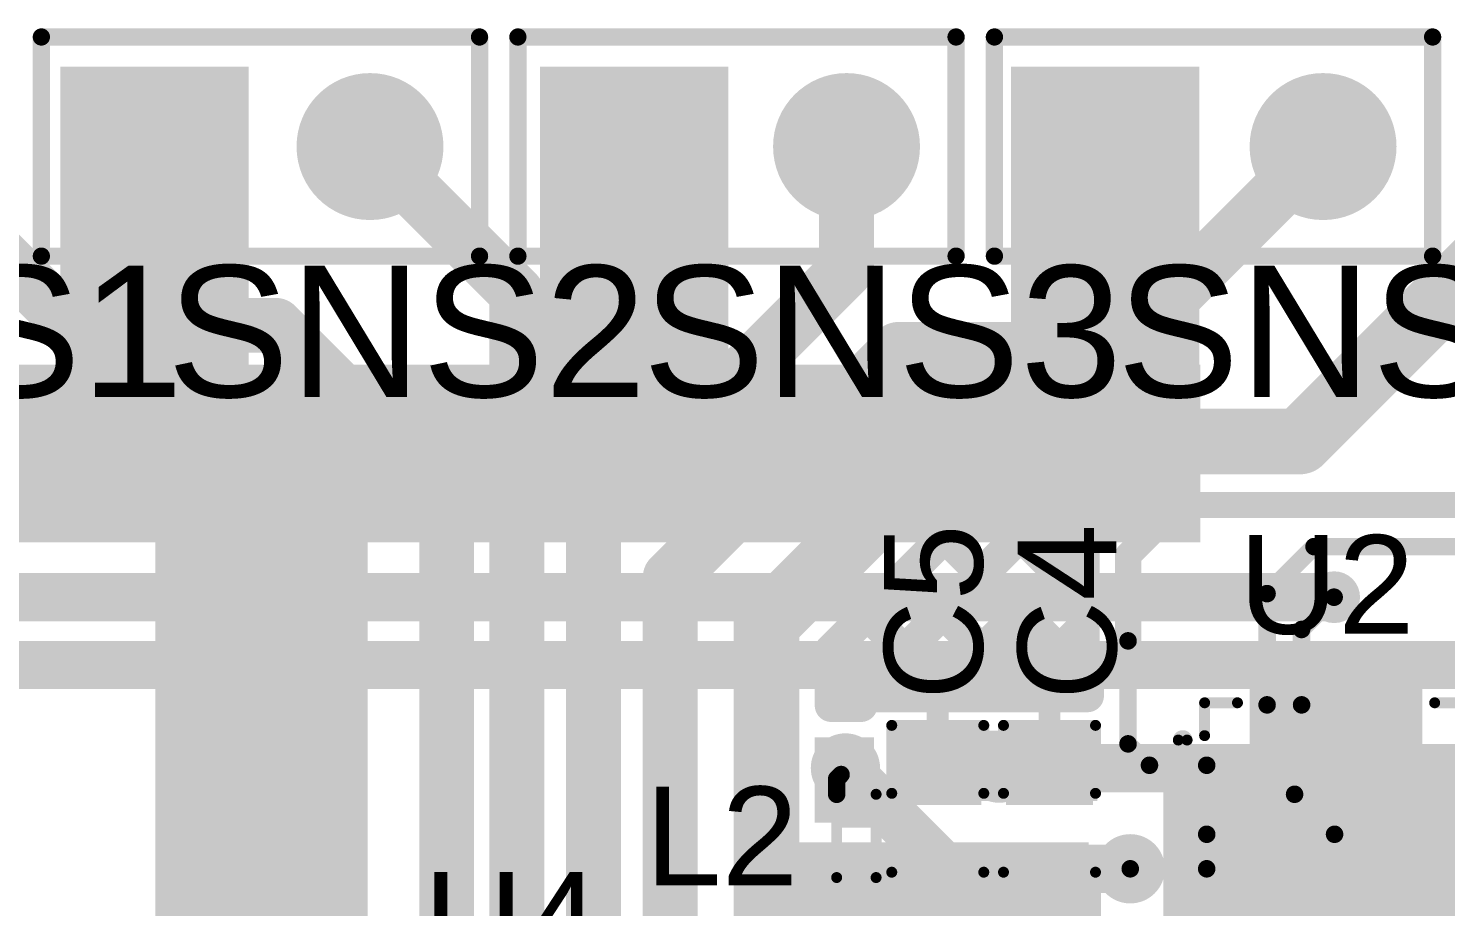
# Model space of a CAD drawing. Header units: millimetres. Extents: x -0.2 to 1.92, y -0.23 to 1.32.
# Drawn here: x 0.544 to 1.191, y 0.911 to 1.312 of the extents above; entities that cross this region are included whole.
import ezdxf

# ---------------------------------------------------------------- set-up
doc = ezdxf.new("R2010")
doc.units = ezdxf.units.MM
doc.header["$MEASUREMENT"] = 0
for name, color, linetype in [('BottomLayer', 5, 'Continuous'), ('BottomSolder', 6, 'Continuous'), ('MultiLayer', 9, 'Continuous'), ('PadHoleLayer', 156, 'Continuous'), ('TopLayer', 1, 'Continuous'), ('TopOverlay', 2, 'Continuous'), ('TopPaste', 8, 'Continuous'), ('TopSolder', 216, 'Continuous'), ('ViaHoleLayer', 16, 'Continuous')]:
    doc.layers.add(name, color=color, linetype=linetype)
doc.styles.add('Arial', font='', dxfattribs={"height": 0.2})
doc.styles.get('Arial').set_extended_font_data('Arial')

# ---------------------------------------------------------------- blocks, each defined once
blk = doc.blocks.new('20_QFN_9')
at = {"layer": 'TopLayer'}
for points in [[(-0.03543, 0.0748), (-0.02756, 0.0748), (-0.02756, 0.04331), (-0.03543, 0.04331)], [(-0.01969, 0.0748), (-0.01181, 0.0748), (-0.01181, 0.04331), (-0.01969, 0.04331)], [(-0.00394, 0.0748), (0.00394, 0.0748), (0.00394, 0.04331), (-0.00394, 0.04331)], [(0.01181, 0.0748), (0.01969, 0.0748), (0.01969, 0.04331), (0.01181, 0.04331)], [(0.02756, 0.0748), (0.03543, 0.0748), (0.03543, 0.04331), (0.02756, 0.04331)], [(-0.0748, 0.03543), (-0.04331, 0.03543), (-0.04331, 0.02756), (-0.0748, 0.02756)], [(-0.03543, 0.03543), (0.03543, 0.03543), (0.03543, -0.03543), (-0.03543, -0.03543)], [(0.04331, 0.03543), (0.0748, 0.03543), (0.0748, 0.02756), (0.04331, 0.02756)], [(-0.0748, 0.01969), (-0.04331, 0.01969), (-0.04331, 0.01181), (-0.0748, 0.01181)], [(0.04331, 0.01969), (0.0748, 0.01969), (0.0748, 0.01181), (0.04331, 0.01181)], [(-0.0748, 0.00394), (-0.04331, 0.00394), (-0.04331, -0.00394), (-0.0748, -0.00394)], [(0.04331, 0.00394), (0.0748, 0.00394), (0.0748, -0.00394), (0.04331, -0.00394)], [(-0.0748, -0.01181), (-0.04331, -0.01181), (-0.04331, -0.01969), (-0.0748, -0.01969)], [(0.04331, -0.01181), (0.0748, -0.01181), (0.0748, -0.01969), (0.04331, -0.01969)], [(-0.0748, -0.02756), (-0.04331, -0.02756), (-0.04331, -0.03543), (-0.0748, -0.03543)], [(0.04331, -0.02756), (0.0748, -0.02756), (0.0748, -0.03543), (0.04331, -0.03543)], [(-0.03543, -0.04331), (-0.02756, -0.04331), (-0.02756, -0.0748), (-0.03543, -0.0748)], [(-0.01969, -0.04331), (-0.01181, -0.04331), (-0.01181, -0.0748), (-0.01969, -0.0748)], [(-0.00394, -0.04331), (0.00394, -0.04331), (0.00394, -0.0748), (-0.00394, -0.0748)], [(0.01181, -0.04331), (0.01969, -0.04331), (0.01969, -0.0748), (0.01181, -0.0748)], [(0.02756, -0.04331), (0.03543, -0.04331), (0.03543, -0.0748), (0.02756, -0.0748)]]:
    blk.add_hatch(color=1, dxfattribs=at).paths.add_polyline_path(points)
at = {"layer": 'TopPaste'}
for points in [[(-0.03543, 0.0748), (-0.02756, 0.0748), (-0.02756, 0.04331), (-0.03543, 0.04331)], [(-0.01969, 0.0748), (-0.01181, 0.0748), (-0.01181, 0.04331), (-0.01969, 0.04331)], [(-0.00394, 0.0748), (0.00394, 0.0748), (0.00394, 0.04331), (-0.00394, 0.04331)], [(0.01181, 0.0748), (0.01969, 0.0748), (0.01969, 0.04331), (0.01181, 0.04331)], [(0.02756, 0.0748), (0.03543, 0.0748), (0.03543, 0.04331), (0.02756, 0.04331)], [(-0.0748, 0.03543), (-0.04331, 0.03543), (-0.04331, 0.02756), (-0.0748, 0.02756)], [(-0.03543, 0.03543), (0.03543, 0.03543), (0.03543, -0.03543), (-0.03543, -0.03543)], [(0.04331, 0.03543), (0.0748, 0.03543), (0.0748, 0.02756), (0.04331, 0.02756)], [(-0.0748, 0.01969), (-0.04331, 0.01969), (-0.04331, 0.01181), (-0.0748, 0.01181)], [(0.04331, 0.01969), (0.0748, 0.01969), (0.0748, 0.01181), (0.04331, 0.01181)], [(-0.0748, 0.00394), (-0.04331, 0.00394), (-0.04331, -0.00394), (-0.0748, -0.00394)], [(0.04331, 0.00394), (0.0748, 0.00394), (0.0748, -0.00394), (0.04331, -0.00394)], [(-0.0748, -0.01181), (-0.04331, -0.01181), (-0.04331, -0.01969), (-0.0748, -0.01969)], [(0.04331, -0.01181), (0.0748, -0.01181), (0.0748, -0.01969), (0.04331, -0.01969)], [(-0.0748, -0.02756), (-0.04331, -0.02756), (-0.04331, -0.03543), (-0.0748, -0.03543)], [(0.04331, -0.02756), (0.0748, -0.02756), (0.0748, -0.03543), (0.04331, -0.03543)], [(-0.03543, -0.04331), (-0.02756, -0.04331), (-0.02756, -0.0748), (-0.03543, -0.0748)], [(-0.01969, -0.04331), (-0.01181, -0.04331), (-0.01181, -0.0748), (-0.01969, -0.0748)], [(-0.00394, -0.04331), (0.00394, -0.04331), (0.00394, -0.0748), (-0.00394, -0.0748)], [(0.01181, -0.04331), (0.01969, -0.04331), (0.01969, -0.0748), (0.01181, -0.0748)], [(0.02756, -0.04331), (0.03543, -0.04331), (0.03543, -0.0748), (0.02756, -0.0748)]]:
    blk.add_hatch(color=8, dxfattribs=at).paths.add_polyline_path(points)
at = {"layer": 'TopSolder'}
for points in [[(-0.03943, 0.0788), (-0.02356, 0.0788), (-0.02356, 0.03931), (-0.03943, 0.03931)], [(-0.02369, 0.0788), (-0.00781, 0.0788), (-0.00781, 0.03931), (-0.02369, 0.03931)], [(-0.00794, 0.0788), (0.00794, 0.0788), (0.00794, 0.03931), (-0.00794, 0.03931)], [(0.00781, 0.0788), (0.02369, 0.0788), (0.02369, 0.03931), (0.00781, 0.03931)], [(0.02356, 0.0788), (0.03943, 0.0788), (0.03943, 0.03931), (0.02356, 0.03931)], [(-0.0788, 0.03943), (-0.03931, 0.03943), (-0.03931, 0.02356), (-0.0788, 0.02356)], [(-0.03943, 0.03943), (0.03943, 0.03943), (0.03943, -0.03943), (-0.03943, -0.03943)], [(0.03931, 0.03943), (0.0788, 0.03943), (0.0788, 0.02356), (0.03931, 0.02356)], [(-0.0788, 0.02369), (-0.03931, 0.02369), (-0.03931, 0.00781), (-0.0788, 0.00781)], [(0.03931, 0.02369), (0.0788, 0.02369), (0.0788, 0.00781), (0.03931, 0.00781)], [(-0.0788, 0.00794), (-0.03931, 0.00794), (-0.03931, -0.00794), (-0.0788, -0.00794)], [(0.03931, 0.00794), (0.0788, 0.00794), (0.0788, -0.00794), (0.03931, -0.00794)], [(-0.0788, -0.00781), (-0.03931, -0.00781), (-0.03931, -0.02369), (-0.0788, -0.02369)], [(0.03931, -0.00781), (0.0788, -0.00781), (0.0788, -0.02369), (0.03931, -0.02369)], [(-0.0788, -0.02356), (-0.03931, -0.02356), (-0.03931, -0.03943), (-0.0788, -0.03943)], [(0.03931, -0.02356), (0.0788, -0.02356), (0.0788, -0.03943), (0.03931, -0.03943)], [(-0.03943, -0.03931), (-0.02356, -0.03931), (-0.02356, -0.0788), (-0.03943, -0.0788)], [(-0.02369, -0.03931), (-0.00781, -0.03931), (-0.00781, -0.0788), (-0.02369, -0.0788)], [(-0.00794, -0.03931), (0.00794, -0.03931), (0.00794, -0.0788), (-0.00794, -0.0788)], [(0.00781, -0.03931), (0.02369, -0.03931), (0.02369, -0.0788), (0.00781, -0.0788)], [(0.02356, -0.03931), (0.03943, -0.03931), (0.03943, -0.0788), (0.02356, -0.0788)]]:
    blk.add_hatch(color=216, dxfattribs=at).paths.add_polyline_path(points)
at = {"layer": 'TopOverlay', "const_width": 0.005}
for points in [[(-0.06, 0.06), (-0.045, 0.06)], [(-0.06, 0.045), (-0.06, 0.06)], [(0.045, 0.06), (0.06, 0.06)], [(0.06, 0.045), (0.06, 0.06)], [(-0.06, -0.06), (-0.06, -0.045)], [(0.06, -0.06), (0.06, -0.045)], [(-0.06, -0.06), (-0.045, -0.06)], [(0.045, -0.06), (0.06, -0.06)]]:
    blk.add_lwpolyline(points, dxfattribs=at)
at = {"layer": 'TopOverlay'}
for points, const_width in [([(-0.06125, 0.06, 1), (-0.05875, 0.06, 1)], 0.0025), ([(-0.06125, 0.06, 1), (-0.05875, 0.06, 1)], 0.0025), ([(-0.04625, 0.06, 1), (-0.04375, 0.06, 1)], 0.0025), ([(0.04375, 0.06, 1), (0.04625, 0.06, 1)], 0.0025), ([(0.05875, 0.06, 1), (0.06125, 0.06, 1)], 0.0025), ([(0.05875, 0.06, 1), (0.06125, 0.06, 1)], 0.0025), ([(-0.068, 0.043, 1), (-0.072, 0.043, 1)], 0.005), ([(-0.07325, 0.043, 1), (-0.07075, 0.043, 1)], 0.0025), ([(-0.06925, 0.043, 1), (-0.06675, 0.043, 1)], 0.0025), ([(-0.06125, 0.045, 1), (-0.05875, 0.045, 1)], 0.0025), ([(0.05875, 0.045, 1), (0.06125, 0.045, 1)], 0.0025), ([(-0.06125, -0.045, 1), (-0.05875, -0.045, 1)], 0.0025), ([(0.05875, -0.045, 1), (0.06125, -0.045, 1)], 0.0025), ([(-0.06125, -0.06, 1), (-0.05875, -0.06, 1)], 0.0025), ([(-0.06125, -0.06, 1), (-0.05875, -0.06, 1)], 0.0025), ([(-0.04625, -0.06, 1), (-0.04375, -0.06, 1)], 0.0025), ([(0.04375, -0.06, 1), (0.04625, -0.06, 1)], 0.0025), ([(0.05875, -0.06, 1), (0.06125, -0.06, 1)], 0.0025), ([(0.05875, -0.06, 1), (0.06125, -0.06, 1)], 0.0025)]:
    blk.add_lwpolyline(points, format="xyb", close=True, dxfattribs=dict(at, const_width=const_width))
blk = doc.blocks.new('HDR1X2_30')
at = {"layer": 'BottomLayer'}
blk.add_hatch(color=5, dxfattribs=at).paths.add_polyline_path([(-0.02953, 0.02953), (0.02953, 0.02953), (0.02953, -0.02953), (-0.02953, -0.02953)])
h = blk.add_hatch(color=5, dxfattribs=at)
edge = h.paths.add_edge_path()
edge.add_arc((0.1, 0), 0.02953, 0, 360)
at = {"layer": 'BottomSolder'}
blk.add_hatch(color=6, dxfattribs=at).paths.add_polyline_path([(-0.03353, 0.03353), (0.03353, 0.03353), (0.03353, -0.03353), (-0.03353, -0.03353)])
h = blk.add_hatch(color=6, dxfattribs=at)
edge = h.paths.add_edge_path()
edge.add_arc((0.1, 0), 0.03353, 0, 360)
at = {"layer": 'MultiLayer'}
blk.add_hatch(color=9, dxfattribs=at).paths.add_polyline_path([(-0.02953, 0.02953), (0.02953, 0.02953), (0.02953, -0.02953), (-0.02953, -0.02953)])
h = blk.add_hatch(color=9, dxfattribs=at)
edge = h.paths.add_edge_path()
edge.add_arc((0.1, 0), 0.02953, 0, 360)
at = {"layer": 'PadHoleLayer'}
h = blk.add_hatch(color=156, dxfattribs=at)
edge = h.paths.add_edge_path()
edge.add_arc((0, 0), 0.01772, 0, 360)
h = blk.add_hatch(color=156, dxfattribs=at)
edge = h.paths.add_edge_path()
edge.add_arc((0.1, 0), 0.01772, 0, 360)
at = {"layer": 'TopLayer'}
blk.add_hatch(color=1, dxfattribs=at).paths.add_polyline_path([(-0.02953, 0.02953), (0.02953, 0.02953), (0.02953, -0.02953), (-0.02953, -0.02953)])
h = blk.add_hatch(color=1, dxfattribs=at)
edge = h.paths.add_edge_path()
edge.add_arc((0.1, 0), 0.02953, 0, 360)
at = {"layer": 'TopSolder'}
blk.add_hatch(color=216, dxfattribs=at).paths.add_polyline_path([(-0.03353, 0.03353), (0.03353, 0.03353), (0.03353, -0.03353), (-0.03353, -0.03353)])
h = blk.add_hatch(color=216, dxfattribs=at)
edge = h.paths.add_edge_path()
edge.add_arc((0.1, 0), 0.03353, 0, 360)
at = {"layer": 'TopOverlay', "const_width": 0.00787}
for points in [[(-0.05, 0.05), (0.15, 0.05)], [(-0.05, -0.05), (-0.05, 0.05)], [(0.15, -0.05), (0.15, 0.05)], [(-0.05, -0.05), (0.15, -0.05)]]:
    blk.add_lwpolyline(points, dxfattribs=at)
at = {"layer": 'TopOverlay', "const_width": 0.00394}
for points in [[(-0.05197, 0.05, 1), (-0.04803, 0.05, 1)], [(-0.05197, 0.05, 1), (-0.04803, 0.05, 1)], [(0.14803, 0.05, 1), (0.15197, 0.05, 1)], [(0.14803, 0.05, 1), (0.15197, 0.05, 1)], [(-0.05197, -0.05, 1), (-0.04803, -0.05, 1)], [(-0.05197, -0.05, 1), (-0.04803, -0.05, 1)], [(0.14803, -0.05, 1), (0.15197, -0.05, 1)], [(0.14803, -0.05, 1), (0.15197, -0.05, 1)]]:
    blk.add_lwpolyline(points, format="xyb", close=True, dxfattribs=at)
blk = doc.blocks.new('HDR1X2_32')
at = {"layer": 'BottomLayer'}
blk.add_hatch(color=5, dxfattribs=at).paths.add_polyline_path([(-0.02953, 0.02953), (0.02953, 0.02953), (0.02953, -0.02953), (-0.02953, -0.02953)])
h = blk.add_hatch(color=5, dxfattribs=at)
edge = h.paths.add_edge_path()
edge.add_arc((0.1, 0), 0.02953, 0, 360)
at = {"layer": 'BottomSolder'}
blk.add_hatch(color=6, dxfattribs=at).paths.add_polyline_path([(-0.03353, 0.03353), (0.03353, 0.03353), (0.03353, -0.03353), (-0.03353, -0.03353)])
h = blk.add_hatch(color=6, dxfattribs=at)
edge = h.paths.add_edge_path()
edge.add_arc((0.1, 0), 0.03353, 0, 360)
at = {"layer": 'MultiLayer'}
blk.add_hatch(color=9, dxfattribs=at).paths.add_polyline_path([(-0.02953, 0.02953), (0.02953, 0.02953), (0.02953, -0.02953), (-0.02953, -0.02953)])
h = blk.add_hatch(color=9, dxfattribs=at)
edge = h.paths.add_edge_path()
edge.add_arc((0.1, 0), 0.02953, 0, 360)
at = {"layer": 'PadHoleLayer'}
h = blk.add_hatch(color=156, dxfattribs=at)
edge = h.paths.add_edge_path()
edge.add_arc((0, 0), 0.01772, 0, 360)
h = blk.add_hatch(color=156, dxfattribs=at)
edge = h.paths.add_edge_path()
edge.add_arc((0.1, 0), 0.01772, 0, 360)
at = {"layer": 'TopLayer'}
blk.add_hatch(color=1, dxfattribs=at).paths.add_polyline_path([(-0.02953, 0.02953), (0.02953, 0.02953), (0.02953, -0.02953), (-0.02953, -0.02953)])
h = blk.add_hatch(color=1, dxfattribs=at)
edge = h.paths.add_edge_path()
edge.add_arc((0.1, 0), 0.02953, 0, 360)
at = {"layer": 'TopSolder'}
blk.add_hatch(color=216, dxfattribs=at).paths.add_polyline_path([(-0.03353, 0.03353), (0.03353, 0.03353), (0.03353, -0.03353), (-0.03353, -0.03353)])
h = blk.add_hatch(color=216, dxfattribs=at)
edge = h.paths.add_edge_path()
edge.add_arc((0.1, 0), 0.03353, 0, 360)
at = {"layer": 'TopOverlay', "const_width": 0.00787}
for points in [[(-0.05, 0.05), (0.15, 0.05)], [(-0.05, -0.05), (-0.05, 0.05)], [(0.15, -0.05), (0.15, 0.05)], [(-0.05, -0.05), (0.15, -0.05)]]:
    blk.add_lwpolyline(points, dxfattribs=at)
at = {"layer": 'TopOverlay', "const_width": 0.00394}
for points in [[(-0.05197, 0.05, 1), (-0.04803, 0.05, 1)], [(-0.05197, 0.05, 1), (-0.04803, 0.05, 1)], [(0.14803, 0.05, 1), (0.15197, 0.05, 1)], [(0.14803, 0.05, 1), (0.15197, 0.05, 1)], [(-0.05197, -0.05, 1), (-0.04803, -0.05, 1)], [(-0.05197, -0.05, 1), (-0.04803, -0.05, 1)], [(0.14803, -0.05, 1), (0.15197, -0.05, 1)], [(0.14803, -0.05, 1), (0.15197, -0.05, 1)]]:
    blk.add_lwpolyline(points, format="xyb", close=True, dxfattribs=at)
blk = doc.blocks.new('HDR1X2_34')
at = {"layer": 'BottomLayer'}
blk.add_hatch(color=5, dxfattribs=at).paths.add_polyline_path([(-0.02953, 0.02953), (0.02953, 0.02953), (0.02953, -0.02953), (-0.02953, -0.02953)])
h = blk.add_hatch(color=5, dxfattribs=at)
edge = h.paths.add_edge_path()
edge.add_arc((0.1, 0), 0.02953, 0, 360)
at = {"layer": 'BottomSolder'}
blk.add_hatch(color=6, dxfattribs=at).paths.add_polyline_path([(-0.03353, 0.03353), (0.03353, 0.03353), (0.03353, -0.03353), (-0.03353, -0.03353)])
h = blk.add_hatch(color=6, dxfattribs=at)
edge = h.paths.add_edge_path()
edge.add_arc((0.1, 0), 0.03353, 0, 360)
at = {"layer": 'MultiLayer'}
blk.add_hatch(color=9, dxfattribs=at).paths.add_polyline_path([(-0.02953, 0.02953), (0.02953, 0.02953), (0.02953, -0.02953), (-0.02953, -0.02953)])
h = blk.add_hatch(color=9, dxfattribs=at)
edge = h.paths.add_edge_path()
edge.add_arc((0.1, 0), 0.02953, 0, 360)
at = {"layer": 'PadHoleLayer'}
h = blk.add_hatch(color=156, dxfattribs=at)
edge = h.paths.add_edge_path()
edge.add_arc((0, 0), 0.01772, 0, 360)
h = blk.add_hatch(color=156, dxfattribs=at)
edge = h.paths.add_edge_path()
edge.add_arc((0.1, 0), 0.01772, 0, 360)
at = {"layer": 'TopLayer'}
blk.add_hatch(color=1, dxfattribs=at).paths.add_polyline_path([(-0.02953, 0.02953), (0.02953, 0.02953), (0.02953, -0.02953), (-0.02953, -0.02953)])
h = blk.add_hatch(color=1, dxfattribs=at)
edge = h.paths.add_edge_path()
edge.add_arc((0.1, 0), 0.02953, 0, 360)
at = {"layer": 'TopSolder'}
blk.add_hatch(color=216, dxfattribs=at).paths.add_polyline_path([(-0.03353, 0.03353), (0.03353, 0.03353), (0.03353, -0.03353), (-0.03353, -0.03353)])
h = blk.add_hatch(color=216, dxfattribs=at)
edge = h.paths.add_edge_path()
edge.add_arc((0.1, 0), 0.03353, 0, 360)
at = {"layer": 'TopOverlay', "const_width": 0.00787}
for points in [[(-0.05, 0.05), (0.15, 0.05)], [(-0.05, -0.05), (-0.05, 0.05)], [(0.15, -0.05), (0.15, 0.05)], [(-0.05, -0.05), (0.15, -0.05)]]:
    blk.add_lwpolyline(points, dxfattribs=at)
at = {"layer": 'TopOverlay', "const_width": 0.00394}
for points in [[(-0.05197, 0.05, 1), (-0.04803, 0.05, 1)], [(-0.05197, 0.05, 1), (-0.04803, 0.05, 1)], [(0.14803, 0.05, 1), (0.15197, 0.05, 1)], [(0.14803, 0.05, 1), (0.15197, 0.05, 1)], [(-0.05197, -0.05, 1), (-0.04803, -0.05, 1)], [(-0.05197, -0.05, 1), (-0.04803, -0.05, 1)], [(0.14803, -0.05, 1), (0.15197, -0.05, 1)], [(0.14803, -0.05, 1), (0.15197, -0.05, 1)]]:
    blk.add_lwpolyline(points, format="xyb", close=True, dxfattribs=at)
blk = doc.blocks.new('IND_0201_40')
at = {"layer": 'TopLayer'}
for points in [[(-0.01575, 0.00591), (-0.00591, 0.00591), (-0.00591, -0.00591), (-0.01575, -0.00591)], [(0.00591, 0.00591), (0.01575, 0.00591), (0.01575, -0.00591), (0.00591, -0.00591)]]:
    blk.add_hatch(color=1, dxfattribs=at).paths.add_polyline_path(points)
at = {"layer": 'TopPaste'}
for points in [[(-0.01575, 0.00591), (-0.00591, 0.00591), (-0.00591, -0.00591), (-0.01575, -0.00591)], [(0.00591, 0.00591), (0.01575, 0.00591), (0.01575, -0.00591), (0.00591, -0.00591)]]:
    blk.add_hatch(color=8, dxfattribs=at).paths.add_polyline_path(points)
at = {"layer": 'TopSolder'}
for points in [[(-0.01791, 0.00807), (-0.00374, 0.00807), (-0.00374, -0.00807), (-0.01791, -0.00807)], [(0.00374, 0.00807), (0.01791, 0.00807), (0.01791, -0.00807), (0.00374, -0.00807)]]:
    blk.add_hatch(color=216, dxfattribs=at).paths.add_polyline_path(points)
at = {"layer": 'TopOverlay', "const_width": 0.005}
for points in [[(-0.019, 0.009), (-0.019, -0.009)], [(-0.019, 0.009), (0.019, 0.009)], [(0.019, 0.009), (0.019, -0.009)], [(-0.019, -0.009), (0.019, -0.009)]]:
    blk.add_lwpolyline(points, dxfattribs=at)
at = {"layer": 'TopOverlay', "const_width": 0.0025}
for points in [[(-0.02025, 0.009, 1), (-0.01775, 0.009, 1)], [(-0.02025, 0.009, 1), (-0.01775, 0.009, 1)], [(0.01775, 0.009, 1), (0.02025, 0.009, 1)], [(0.01775, 0.009, 1), (0.02025, 0.009, 1)], [(-0.02025, -0.009, 1), (-0.01775, -0.009, 1)], [(-0.02025, -0.009, 1), (-0.01775, -0.009, 1)], [(0.01775, -0.009, 1), (0.02025, -0.009, 1)], [(0.01775, -0.009, 1), (0.02025, -0.009, 1)]]:
    blk.add_lwpolyline(points, format="xyb", close=True, dxfattribs=at)
blk = doc.blocks.new('C__0603_44')
at = {"layer": 'TopLayer'}
for points in [[(-0.015, 0.0175), (-0.015, -0.0175), (-0.045, -0.0175), (-0.045, 0.0175)], [(0.045, 0.0175), (0.045, -0.0175), (0.015, -0.0175), (0.015, 0.0175)]]:
    blk.add_hatch(color=1, dxfattribs=at).paths.add_polyline_path(points)
at = {"layer": 'TopPaste'}
for points in [[(-0.015, 0.0175), (-0.015, -0.0175), (-0.045, -0.0175), (-0.045, 0.0175)], [(0.045, 0.0175), (0.045, -0.0175), (0.015, -0.0175), (0.015, 0.0175)]]:
    blk.add_hatch(color=8, dxfattribs=at).paths.add_polyline_path(points)
at = {"layer": 'TopSolder'}
for points in [[(-0.01264, 0.01986), (-0.01264, -0.01986), (-0.04736, -0.01986), (-0.04736, 0.01986)], [(0.04736, 0.01986), (0.04736, -0.01986), (0.01264, -0.01986), (0.01264, 0.01986)]]:
    blk.add_hatch(color=216, dxfattribs=at).paths.add_polyline_path(points)
at = {"layer": 'TopOverlay', "const_width": 0.005}
for points in [[(-0.049, 0.021), (-0.049, -0.021)], [(-0.049, 0.021), (-0.018, 0.021)], [(0.018, 0.021), (0.049, 0.021)], [(0.049, 0.021), (0.049, -0.021)], [(-0.049, -0.021), (-0.018, -0.021)], [(0.018, -0.021), (0.049, -0.021)]]:
    blk.add_lwpolyline(points, dxfattribs=at)
at = {"layer": 'TopOverlay', "const_width": 0.0025}
for points in [[(-0.05025, 0.021, 1), (-0.04775, 0.021, 1)], [(-0.05025, 0.021, 1), (-0.04775, 0.021, 1)], [(-0.01925, 0.021, 1), (-0.01675, 0.021, 1)], [(0.01675, 0.021, 1), (0.01925, 0.021, 1)], [(0.04775, 0.021, 1), (0.05025, 0.021, 1)], [(0.04775, 0.021, 1), (0.05025, 0.021, 1)], [(-0.05025, -0.021, 1), (-0.04775, -0.021, 1)], [(-0.05025, -0.021, 1), (-0.04775, -0.021, 1)], [(-0.01925, -0.021, 1), (-0.01675, -0.021, 1)], [(0.01675, -0.021, 1), (0.01925, -0.021, 1)], [(0.04775, -0.021, 1), (0.05025, -0.021, 1)], [(0.04775, -0.021, 1), (0.05025, -0.021, 1)]]:
    blk.add_lwpolyline(points, format="xyb", close=True, dxfattribs=at)
blk = doc.blocks.new('C__0603_45')
at = {"layer": 'TopLayer'}
for points in [[(-0.015, 0.0175), (-0.015, -0.0175), (-0.045, -0.0175), (-0.045, 0.0175)], [(0.045, 0.0175), (0.045, -0.0175), (0.015, -0.0175), (0.015, 0.0175)]]:
    blk.add_hatch(color=1, dxfattribs=at).paths.add_polyline_path(points)
at = {"layer": 'TopPaste'}
for points in [[(-0.015, 0.0175), (-0.015, -0.0175), (-0.045, -0.0175), (-0.045, 0.0175)], [(0.045, 0.0175), (0.045, -0.0175), (0.015, -0.0175), (0.015, 0.0175)]]:
    blk.add_hatch(color=8, dxfattribs=at).paths.add_polyline_path(points)
at = {"layer": 'TopSolder'}
for points in [[(-0.01264, 0.01986), (-0.01264, -0.01986), (-0.04736, -0.01986), (-0.04736, 0.01986)], [(0.04736, 0.01986), (0.04736, -0.01986), (0.01264, -0.01986), (0.01264, 0.01986)]]:
    blk.add_hatch(color=216, dxfattribs=at).paths.add_polyline_path(points)
at = {"layer": 'TopOverlay', "const_width": 0.005}
for points in [[(-0.049, 0.021), (-0.049, -0.021)], [(-0.049, 0.021), (-0.018, 0.021)], [(0.018, 0.021), (0.049, 0.021)], [(0.049, 0.021), (0.049, -0.021)], [(-0.049, -0.021), (-0.018, -0.021)], [(0.018, -0.021), (0.049, -0.021)]]:
    blk.add_lwpolyline(points, dxfattribs=at)
at = {"layer": 'TopOverlay', "const_width": 0.0025}
for points in [[(-0.05025, 0.021, 1), (-0.04775, 0.021, 1)], [(-0.05025, 0.021, 1), (-0.04775, 0.021, 1)], [(-0.01925, 0.021, 1), (-0.01675, 0.021, 1)], [(0.01675, 0.021, 1), (0.01925, 0.021, 1)], [(0.04775, 0.021, 1), (0.05025, 0.021, 1)], [(0.04775, 0.021, 1), (0.05025, 0.021, 1)], [(-0.05025, -0.021, 1), (-0.04775, -0.021, 1)], [(-0.05025, -0.021, 1), (-0.04775, -0.021, 1)], [(-0.01925, -0.021, 1), (-0.01675, -0.021, 1)], [(0.01675, -0.021, 1), (0.01925, -0.021, 1)], [(0.04775, -0.021, 1), (0.05025, -0.021, 1)], [(0.04775, -0.021, 1), (0.05025, -0.021, 1)]]:
    blk.add_lwpolyline(points, format="xyb", close=True, dxfattribs=at)

msp = doc.modelspace()

# ---------------------------------------------------------------- hatches: boundary and pattern name
at = {"layer": 'BottomLayer'}
for points in [[(0.5586, 1.077), (0.6446, 1.077), (0.6446, 1.294), (0.5586, 1.294)], [(0.7776, 1.078), (0.8636, 1.078), (0.8636, 1.294), (0.7776, 1.294)], [(0.9926, 1.077), (1.0786, 1.077), (1.0786, 1.294), (0.9926, 1.294)], [(0.079, 1.077), (1.079, 1.077), (1.079, 1.158), (0.079, 1.158)], [(1.078, 0.91794), (1.181, 0.91794), (1.181, 0.98494), (1.078, 0.98494)]]:
    msp.add_hatch(color=5, dxfattribs=at).paths.add_polyline_path(points)
h = msp.add_hatch(color=5, dxfattribs=at)
edge = h.paths.add_edge_path()
edge.add_arc((1.14007, 1.05193), 0.01181, 0, 360)
h = msp.add_hatch(color=5, dxfattribs=at)
edge = h.paths.add_edge_path()
edge.add_arc((0.917, 0.974), 0.01181, 0, 360)
h = msp.add_hatch(color=5, dxfattribs=at)
edge = h.paths.add_edge_path()
edge.add_arc((0.98714, 0.97394), 0.01181, 0, 360)
h = msp.add_hatch(color=5, dxfattribs=at)
edge = h.paths.add_edge_path()
edge.add_arc((1.122, 0.962), 0.01181, 0, 360)
h = msp.add_hatch(color=5, dxfattribs=at)
edge = h.paths.add_edge_path()
edge.add_arc((1.047, 0.928), 0.01181, 0, 360)
h = msp.add_hatch(color=5, dxfattribs=at)
edge = h.paths.add_edge_path()
edge.add_arc((1.122, 0.92981), 0.01181, 0, 360)
h = msp.add_hatch(color=5, dxfattribs=at)
edge = h.paths.add_edge_path()
edge.add_arc((1.16, 0.929), 0.01181, 0, 360)
at = {"layer": 'BottomSolder'}
h = msp.add_hatch(color=6, dxfattribs=at)
edge = h.paths.add_edge_path()
edge.add_arc((0.917, 0.974), 0.01581, 0, 360)
h = msp.add_hatch(color=6, dxfattribs=at)
edge = h.paths.add_edge_path()
edge.add_arc((0.98714, 0.97394), 0.01581, 0, 360)
h = msp.add_hatch(color=6, dxfattribs=at)
edge = h.paths.add_edge_path()
edge.add_arc((1.047, 0.928), 0.01581, 0, 360)
at = {"layer": 'TopLayer'}
for points in [[(0.602, 0.82), (0.699, 0.82), (0.699, 1.093), (0.602, 1.093)], [(0.941, 0.959), (1.032, 0.959), (1.032, 0.991), (0.941, 0.991)], [(0.903, 0.949), (0.93, 0.949), (0.93, 0.988), (0.903, 0.988)], [(0.889, 0.902), (1.028, 0.902), (1.028, 0.94), (0.889, 0.94)], [(1.066, 0.593), (1.098, 0.593), (1.098, 0.916), (1.066, 0.916)]]:
    msp.add_hatch(color=1, dxfattribs=at).paths.add_polyline_path(points)
h = msp.add_hatch(color=1, dxfattribs=at)
edge = h.paths.add_edge_path()
edge.add_arc((1.14007, 1.05193), 0.01181, 0, 360)
h = msp.add_hatch(color=1, dxfattribs=at)
edge = h.paths.add_edge_path()
edge.add_arc((0.917, 0.974), 0.01181, 0, 360)
h = msp.add_hatch(color=1, dxfattribs=at)
edge = h.paths.add_edge_path()
edge.add_arc((0.98714, 0.97394), 0.01181, 0, 360)
h = msp.add_hatch(color=1, dxfattribs=at)
edge = h.paths.add_edge_path()
edge.add_arc((1.122, 0.962), 0.01181, 0, 360)
h = msp.add_hatch(color=1, dxfattribs=at)
edge = h.paths.add_edge_path()
edge.add_arc((1.047, 0.928), 0.01181, 0, 360)
h = msp.add_hatch(color=1, dxfattribs=at)
edge = h.paths.add_edge_path()
edge.add_arc((1.122, 0.92981), 0.01181, 0, 360)
h = msp.add_hatch(color=1, dxfattribs=at)
edge = h.paths.add_edge_path()
edge.add_arc((1.16, 0.929), 0.01181, 0, 360)
at = {"layer": 'TopSolder'}
h = msp.add_hatch(color=216, dxfattribs=at)
edge = h.paths.add_edge_path()
edge.add_arc((0.917, 0.974), 0.01581, 0, 360)
h = msp.add_hatch(color=216, dxfattribs=at)
edge = h.paths.add_edge_path()
edge.add_arc((0.98714, 0.97394), 0.01581, 0, 360)
h = msp.add_hatch(color=216, dxfattribs=at)
edge = h.paths.add_edge_path()
edge.add_arc((1.047, 0.928), 0.01581, 0, 360)
at = {"layer": 'ViaHoleLayer'}
h = msp.add_hatch(color=16, dxfattribs=at)
edge = h.paths.add_edge_path()
edge.add_arc((1.14007, 1.05193), 0.00591, 0, 360)
h = msp.add_hatch(color=16, dxfattribs=at)
edge = h.paths.add_edge_path()
edge.add_arc((0.917, 0.974), 0.00591, 0, 360)
h = msp.add_hatch(color=16, dxfattribs=at)
edge = h.paths.add_edge_path()
edge.add_arc((0.98714, 0.97394), 0.00591, 0, 360)
h = msp.add_hatch(color=16, dxfattribs=at)
edge = h.paths.add_edge_path()
edge.add_arc((1.122, 0.962), 0.00591, 0, 360)
h = msp.add_hatch(color=16, dxfattribs=at)
edge = h.paths.add_edge_path()
edge.add_arc((1.047, 0.928), 0.00591, 0, 360)
h = msp.add_hatch(color=16, dxfattribs=at)
edge = h.paths.add_edge_path()
edge.add_arc((1.122, 0.92981), 0.00591, 0, 360)
h = msp.add_hatch(color=16, dxfattribs=at)
edge = h.paths.add_edge_path()
edge.add_arc((1.16, 0.929), 0.00591, 0, 360)

# ---------------------------------------------------------------- linework, layer by layer
at = {"layer": 'BottomLayer', "const_width": 0.022}
for points in [[(0.39393, 1.05193), (1.13993, 1.05193)], [(0.446, 1.021), (1.546, 1.021)], [(0.917, 0.974), (0.963, 0.928)], [(0.98714, 0.97394), (1.20794, 0.97394)], [(0.963, 0.928), (1.047, 0.928)]]:
    msp.add_lwpolyline(points, dxfattribs=at)
at = {"layer": 'BottomLayer', "const_width": 0.011}
for points in [[(1.13443, 1.05193, 1), (1.14543, 1.05193, 1)], [(0.9115, 0.974, 1), (0.9225, 0.974, 1)], [(0.98164, 0.97394, 1), (0.99264, 0.97394, 1)], [(0.9575, 0.928, 1), (0.9685, 0.928, 1)], [(0.9575, 0.928, 1), (0.9685, 0.928, 1)], [(1.0415, 0.928, 1), (1.0525, 0.928, 1)]]:
    msp.add_lwpolyline(points, format="xyb", close=True, dxfattribs=at)
at = {"layer": 'TopLayer'}
for points, const_width in [([(0.48218, 1.25738), (0.56356, 1.176)], 0.025), ([(0.7, 1.25756), (0.767, 1.19056)], 0.025), ([(0.9175, 1.2015), (0.9175, 1.25756)], 0.025), ([(1.04244, 1.165), (1.135, 1.25756)], 0.025), ([(1.12444, 1.123), (1.259, 1.25756)], 0.03), ([(0.802, 1.086), (0.9175, 1.2015)], 0.025), ([(0.767, 0.663), (0.767, 1.19056)], 0.025), ([(0.56356, 1.176), (0.657, 1.176)], 0.025), ([(0.657, 1.176), (0.735, 1.098)], 0.025), ([(0.837, 1.061), (0.941, 1.165)], 0.025), ([(0.941, 1.165), (1.04244, 1.165)], 0.025), ([(0.28456, 1.138), (0.622, 1.138)], 0.035), ([(0.622, 1.138), (0.651, 1.109)], 0.035), ([(0.881, 1.04), (0.964, 1.123)], 0.03), ([(0.964, 1.123), (1.12444, 1.123)], 0.03), ([(0.651, 1.084), (0.651, 1.109)], 0.035), ([(0.735, 0.73222), (0.735, 1.098)], 0.025), ([(0.9105, 1.02778), (0.97622, 1.0935)], 0.015), ([(0.91916, 1.0025), (1.01016, 1.0935)], 0.015), ([(0.97622, 1.0935), (1.03951, 1.0935)], 0.015), ([(0.98382, 1.0935), (1.0255, 1.05182)], 0.015), ([(1.01917, 1.0935), (1.0295, 1.08317)], 0.015), ([(1.0315, 1.0855), (1.03951, 1.0935)], 0.015), ([(1.046, 1.071), (1.069, 1.094)], 0.012), ([(1.069, 1.094), (1.286, 1.094)], 0.012), ([(0.802, 0.565), (0.802, 1.086)], 0.025), ([(0.96234, 1.07962), (1.0275, 1.01446)], 0.015), ([(0.95896, 1.00694), (1.02567, 1.07365)], 0.015), ([(1.0255, 1.032), (1.0255, 1.071)], 0.015), ([(1.046, 1.032), (1.046, 1.071)], 0.012), ([(1.10945, 1.05356), (1.13088, 1.075)], 0.008), ([(1.13088, 1.075), (1.214, 1.075)], 0.008), ([(0.837, 0.468), (0.837, 1.061)], 0.025), ([(0.94466, 1.06194), (0.99966, 1.00694)], 0.015), ([(0.881, 0.89427), (0.881, 1.04)], 0.03), ([(1.10945, 1.0028), (1.10945, 1.05356)], 0.008), ([(1.1252, 1.0372), (1.13993, 1.05193)], 0.008), ([(1.13993, 1.05193), (1.14007, 1.05193)], 0.008), ([(0.92698, 1.04427), (0.96431, 1.00694)], 0.015), ([(0.99432, 1.00694), (1.0255, 1.03813)], 0.015), ([(0.99432, 1.00694), (1.0255, 1.03813)], 0.015), ([(0.9105, 1.0025), (0.9105, 1.02778)], 0.015), ([(1.046, 0.985), (1.046, 1.032)], 0.008), ([(1.1252, 1.0028), (1.1252, 1.0372)], 0.008), ([(0.9105, 1.02539), (0.92895, 1.00694)], 0.015), ([(1.0275, 1.00694), (1.0275, 1.02317)], 0.015), ([(0.9105, 1.0025), (0.92414, 1.0025)], 0.015), ([(0.92414, 1.00694), (0.97514, 1.00694)], 0.015), ([(0.92414, 1.0025), (0.92414, 1.00694)], 0.015), ([(0.97514, 1.00694), (0.99414, 1.00694)], 0.015), ([(0.97514, 1.00694), (0.99414, 1.00694)], 0.015), ([(0.99414, 1.00694), (1.0275, 1.00694)], 0.015), ([(0.62225, 0.98775), (0.6535, 0.9565)], 0.035), ([(0.95914, 0.97444), (0.95914, 0.99944)], 0.01), ([(1.01014, 0.97444), (1.01014, 0.99944)], 0.01), ([(1.046, 0.985), (1.05576, 0.97524)], 0.008), ([(1.05576, 0.97524), (1.08189, 0.97524)], 0.008), ([(0.66591, 0.83733), (0.66591, 0.956)], 0.035), ([(0.913, 0.969), (0.915, 0.971)], 0.008), ([(0.913, 0.962), (0.913, 0.969)], 0.008), ([(1.122, 0.962), (1.14025, 0.94375)], 0.008), ([(1.08189, 0.94375), (1.14025, 0.94375)], 0.008), ([(1.047, 0.928), (1.08189, 0.928)], 0.008)]:
    msp.add_lwpolyline(points, dxfattribs=dict(at, const_width=const_width))
for points, const_width in [([(0.69375, 1.25756, 1), (0.70625, 1.25756, 1)], 0.0125), ([(0.91125, 1.25756, 1), (0.92375, 1.25756, 1)], 0.0125), ([(1.12875, 1.25756, 1), (1.14125, 1.25756, 1)], 0.0125), ([(0.91125, 1.2015, 1), (0.92375, 1.2015, 1)], 0.0125), ([(0.91125, 1.2015, 1), (0.92375, 1.2015, 1)], 0.0125), ([(0.76075, 1.19056, 1), (0.77325, 1.19056, 1)], 0.0125), ([(0.76075, 1.19056, 1), (0.77325, 1.19056, 1)], 0.0125), ([(0.55731, 1.176, 1), (0.56981, 1.176, 1)], 0.0125), ([(0.55731, 1.176, 1), (0.56981, 1.176, 1)], 0.0125), ([(0.65075, 1.176, 1), (0.66325, 1.176, 1)], 0.0125), ([(0.65075, 1.176, 1), (0.66325, 1.176, 1)], 0.0125), ([(0.93475, 1.165, 1), (0.94725, 1.165, 1)], 0.0125), ([(0.93475, 1.165, 1), (0.94725, 1.165, 1)], 0.0125), ([(1.03619, 1.165, 1), (1.04869, 1.165, 1)], 0.0125), ([(1.03619, 1.165, 1), (1.04869, 1.165, 1)], 0.0125), ([(0.61325, 1.138, 1), (0.63075, 1.138, 1)], 0.0175), ([(0.61325, 1.138, 1), (0.63075, 1.138, 1)], 0.0175), ([(0.9565, 1.123, 1), (0.9715, 1.123, 1)], 0.015), ([(0.9565, 1.123, 1), (0.9715, 1.123, 1)], 0.015), ([(1.11694, 1.123, 1), (1.13194, 1.123, 1)], 0.015), ([(1.11694, 1.123, 1), (1.13194, 1.123, 1)], 0.015), ([(0.64225, 1.109, 1), (0.65975, 1.109, 1)], 0.0175), ([(0.64225, 1.109, 1), (0.65975, 1.109, 1)], 0.0175), ([(0.72875, 1.098, 1), (0.74125, 1.098, 1)], 0.0125), ([(0.72875, 1.098, 1), (0.74125, 1.098, 1)], 0.0125), ([(0.64225, 1.084, 1), (0.65975, 1.084, 1)], 0.0175), ([(0.97247, 1.0935, 1), (0.97997, 1.0935, 1)], 0.0075), ([(0.97247, 1.0935, 1), (0.97997, 1.0935, 1)], 0.0075), ([(0.98007, 1.0935, 1), (0.98757, 1.0935, 1)], 0.0075), ([(1.00641, 1.0935, 1), (1.01391, 1.0935, 1)], 0.0075), ([(1.01542, 1.0935, 1), (1.02292, 1.0935, 1)], 0.0075), ([(1.03576, 1.0935, 1), (1.04326, 1.0935, 1)], 0.0075), ([(1.03576, 1.0935, 1), (1.04326, 1.0935, 1)], 0.0075), ([(1.066, 1.094, 1), (1.072, 1.094, 1)], 0.006), ([(1.066, 1.094, 1), (1.072, 1.094, 1)], 0.006), ([(0.79575, 1.086, 1), (0.80825, 1.086, 1)], 0.0125), ([(0.79575, 1.086, 1), (0.80825, 1.086, 1)], 0.0125), ([(0.95859, 1.07962, 1), (0.96609, 1.07962, 1)], 0.0075), ([(1.02575, 1.08317, 1), (1.03325, 1.08317, 1)], 0.0075), ([(1.02775, 1.0855, 1), (1.03525, 1.0855, 1)], 0.0075), ([(1.02775, 1.0855, 1), (1.03525, 1.0855, 1)], 0.0075), ([(1.02775, 1.0855, 1), (1.03525, 1.0855, 1)], 0.0075), ([(1.02192, 1.07365, 1), (1.02942, 1.07365, 1)], 0.0075), ([(1.02175, 1.071, 1), (1.02925, 1.071, 1)], 0.0075), ([(1.02175, 1.071, 1), (1.02925, 1.071, 1)], 0.0075), ([(1.02175, 1.071, 1), (1.02925, 1.071, 1)], 0.0075), ([(1.043, 1.071, 1), (1.049, 1.071, 1)], 0.006), ([(1.043, 1.071, 1), (1.049, 1.071, 1)], 0.006), ([(1.12888, 1.075, 1), (1.13288, 1.075, 1)], 0.004), ([(1.12888, 1.075, 1), (1.13288, 1.075, 1)], 0.004), ([(0.83075, 1.061, 1), (0.84325, 1.061, 1)], 0.0125), ([(0.83075, 1.061, 1), (0.84325, 1.061, 1)], 0.0125), ([(0.94091, 1.06194, 1), (0.94841, 1.06194, 1)], 0.0075), ([(0.8735, 1.04, 1), (0.8885, 1.04, 1)], 0.015), ([(0.8735, 1.04, 1), (0.8885, 1.04, 1)], 0.015), ([(1.02175, 1.05182, 1), (1.02925, 1.05182, 1)], 0.0075), ([(1.10745, 1.05356, 1), (1.11145, 1.05356, 1)], 0.004), ([(1.10745, 1.05356, 1), (1.11145, 1.05356, 1)], 0.004), ([(1.13793, 1.05193, 1), (1.14193, 1.05193, 1)], 0.004), ([(1.13793, 1.05193, 1), (1.14193, 1.05193, 1)], 0.004), ([(1.13807, 1.05193, 1), (1.14207, 1.05193, 1)], 0.004), ([(0.92323, 1.04427, 1), (0.93073, 1.04427, 1)], 0.0075), ([(1.02175, 1.03813, 1), (1.02925, 1.03813, 1)], 0.0075), ([(1.02175, 1.03813, 1), (1.02925, 1.03813, 1)], 0.0075), ([(0.90675, 1.02778, 1), (0.91425, 1.02778, 1)], 0.0075), ([(0.90675, 1.02778, 1), (0.91425, 1.02778, 1)], 0.0075), ([(1.02175, 1.032, 1), (1.02925, 1.032, 1)], 0.0075), ([(1.02175, 1.032, 1), (1.02925, 1.032, 1)], 0.0075), ([(1.043, 1.032, 1), (1.049, 1.032, 1)], 0.006), ([(1.044, 1.032, 1), (1.048, 1.032, 1)], 0.004), ([(1.1232, 1.0372, 1), (1.1272, 1.0372, 1)], 0.004), ([(1.1232, 1.0372, 1), (1.1272, 1.0372, 1)], 0.004), ([(0.90675, 1.02539, 1), (0.91425, 1.02539, 1)], 0.0075), ([(1.02375, 1.02317, 1), (1.03125, 1.02317, 1)], 0.0075), ([(1.02375, 1.02317, 1), (1.03125, 1.02317, 1)], 0.0075), ([(1.02375, 1.01446, 1), (1.03125, 1.01446, 1)], 0.0075), ([(0.90675, 1.0025, 1), (0.91425, 1.0025, 1)], 0.0075), ([(0.90675, 1.0025, 1), (0.91425, 1.0025, 1)], 0.0075), ([(0.91541, 1.0025, 1), (0.92291, 1.0025, 1)], 0.0075), ([(0.92039, 1.00694, 1), (0.92789, 1.00694, 1)], 0.0075), ([(0.92039, 1.00694, 1), (0.92789, 1.00694, 1)], 0.0075), ([(0.92039, 1.0025, 1), (0.92789, 1.0025, 1)], 0.0075), ([(0.92039, 1.0025, 1), (0.92789, 1.0025, 1)], 0.0075), ([(0.9252, 1.00694, 1), (0.9327, 1.00694, 1)], 0.0075), ([(0.95521, 1.00694, 1), (0.96271, 1.00694, 1)], 0.0075), ([(0.96056, 1.00694, 1), (0.96806, 1.00694, 1)], 0.0075), ([(0.97139, 1.00694, 1), (0.97889, 1.00694, 1)], 0.0075), ([(0.97139, 1.00694, 1), (0.97889, 1.00694, 1)], 0.0075), ([(0.97139, 1.00694, 1), (0.97889, 1.00694, 1)], 0.0075), ([(0.99039, 1.00694, 1), (0.99789, 1.00694, 1)], 0.0075), ([(0.99039, 1.00694, 1), (0.99789, 1.00694, 1)], 0.0075), ([(0.99039, 1.00694, 1), (0.99789, 1.00694, 1)], 0.0075), ([(0.99057, 1.00694, 1), (0.99807, 1.00694, 1)], 0.0075), ([(0.99057, 1.00694, 1), (0.99807, 1.00694, 1)], 0.0075), ([(0.99591, 1.00694, 1), (1.00341, 1.00694, 1)], 0.0075), ([(1.02375, 1.00694, 1), (1.03125, 1.00694, 1)], 0.0075), ([(1.02375, 1.00694, 1), (1.03125, 1.00694, 1)], 0.0075), ([(0.6135, 0.98775, 1), (0.631, 0.98775, 1)], 0.0175), ([(0.95664, 0.99944, 1), (0.96164, 0.99944, 1)], 0.005), ([(1.00764, 0.99944, 1), (1.01264, 0.99944, 1)], 0.005), ([(1.10745, 1.0028, 1), (1.11145, 1.0028, 1)], 0.004), ([(1.1232, 1.0028, 1), (1.1272, 1.0028, 1)], 0.004), ([(1.044, 0.985, 1), (1.048, 0.985, 1)], 0.004), ([(1.044, 0.985, 1), (1.048, 0.985, 1)], 0.004), ([(0.95664, 0.97444, 1), (0.96164, 0.97444, 1)], 0.005), ([(1.00764, 0.97444, 1), (1.01264, 0.97444, 1)], 0.005), ([(1.05376, 0.97524, 1), (1.05776, 0.97524, 1)], 0.004), ([(1.05376, 0.97524, 1), (1.05776, 0.97524, 1)], 0.004), ([(1.07989, 0.97524, 1), (1.08389, 0.97524, 1)], 0.004), ([(0.64475, 0.9565, 1), (0.66225, 0.9565, 1)], 0.0175), ([(0.65716, 0.956, 1), (0.67466, 0.956, 1)], 0.0175), ([(0.911, 0.969, 1), (0.915, 0.969, 1)], 0.004), ([(0.911, 0.969, 1), (0.915, 0.969, 1)], 0.004), ([(0.913, 0.971, 1), (0.917, 0.971, 1)], 0.004), ([(0.911, 0.962, 1), (0.915, 0.962, 1)], 0.004), ([(1.12, 0.962, 1), (1.124, 0.962, 1)], 0.004), ([(1.07989, 0.94375, 1), (1.08389, 0.94375, 1)], 0.004), ([(1.13825, 0.94375, 1), (1.14225, 0.94375, 1)], 0.004), ([(1.13825, 0.94375, 1), (1.14225, 0.94375, 1)], 0.004), ([(1.045, 0.928, 1), (1.049, 0.928, 1)], 0.004), ([(1.07989, 0.928, 1), (1.08389, 0.928, 1)], 0.004)]:
    msp.add_lwpolyline(points, format="xyb", close=True, dxfattribs=dict(at, const_width=const_width))
at = {"layer": 'TopLayer', "const_width": 0.015}
for points in [[(1.0255, 1.071, -0.198912), (1.0315, 1.0855)], [(1.0255, 1.071, -0.198912), (1.0315, 1.0855)], [(1.0275, 1.02317, -0.111812), (1.0255, 1.032)]]:
    msp.add_lwpolyline(points, format="xyb", dxfattribs=at)
at = {"layer": 'TopOverlay', "const_width": 0.01}
for points in [[(0.57591, 1.19488, -58.788029), (0.57535, 1.19493)], [(0.79341, 1.19488, -58.788029), (0.79285, 1.19493)], [(1.01091, 1.19488, -58.788029), (1.01035, 1.19493)]]:
    msp.add_lwpolyline(points, format="xyb", dxfattribs=at)
at = {"layer": 'TopOverlay', "const_width": 0.005}
for points in [[(0.57285, 1.19493, 1), (0.57785, 1.19493, 1)], [(0.57341, 1.19488, 1), (0.57841, 1.19488, 1)], [(0.79035, 1.19493, 1), (0.79535, 1.19493, 1)], [(0.79091, 1.19488, 1), (0.79591, 1.19488, 1)], [(1.00785, 1.19493, 1), (1.01285, 1.19493, 1)], [(1.00841, 1.19488, 1), (1.01341, 1.19488, 1)]]:
    msp.add_lwpolyline(points, format="xyb", close=True, dxfattribs=at)

# ---------------------------------------------------------------- block references
for name, p in [('HDR1X2_34', (0.6, 1.25756)), ('HDR1X2_32', (0.8175, 1.25756)), ('HDR1X2_30', (1.035, 1.25756)), ('20_QFN_9', (1.14094, 0.94375))]:
    msp.add_blockref(name, p)
at = {"rotation": 90}
for name, p in [('C__0603_44', (0.95914, 0.94444)), ('C__0603_45', (1.01014, 0.94444)), ('IND_0201_40', (0.922, 0.943))]:
    msp.add_blockref(name, p, dxfattribs=at)

# ---------------------------------------------------------------- texts
at = {"layer": 'TopOverlay', "style": 'Arial'}
for s, height, rotation, p in [('SNS1', 0.06, 360, (0.3958, 1.14326)), ('SNS2', 0.06, 360, (0.60733, 1.14326)), ('SNS3', 0.06, 360, (0.82442, 1.14326)), ('SNS4', 0.06, 360, (1.04087, 1.14326)), ('C5', 0.045, 90, (0.97963, 1.00495)), ('C4', 0.045, 90, (1.04063, 1.00495))]:
    msp.add_text(s, height=height, rotation=rotation, dxfattribs=at).set_placement(p)
for s, p in [('U2', (1.09646, 1.03526)), ('L2', (0.82551, 0.92051)), ('U4', (0.72451, 0.88151))]:
    msp.add_text(s, height=0.045, dxfattribs=at).set_placement(p)

doc.saveas('drawing.dxf')
